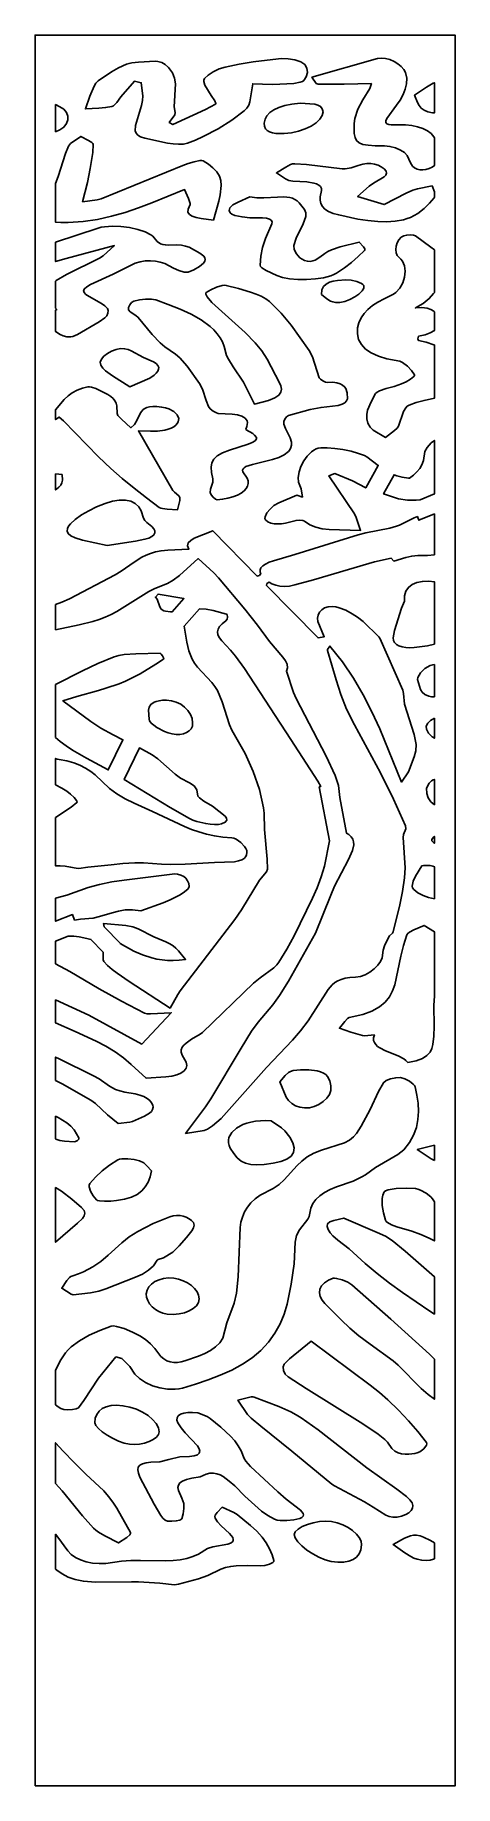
# Model space of a CAD drawing. Extents: x 0 to 408, y 0 to 1700.
import ezdxf

# ---------------------------------------------------------------- set-up
doc = ezdxf.new("R2010")
doc.units = 0
doc.layers.add('CUT', color=1, linetype='Continuous')
doc.layers.add('OUTLINE', color=7, linetype='Continuous')

msp = doc.modelspace()

# ---------------------------------------------------------------- linework, layer by layer
at = {"layer": 'CUT'}
for points in [[(252.43, 1675.78), (258.19, 1673.85), (262.12, 1671.37), (264.14, 1667.93), (264.58, 1663.77), (263.54, 1659.5), (261.1, 1655.75), (259.71, 1654.84), (257.53, 1654.1), (251.53, 1653.07), (237.85, 1652.13), (230.42, 1652), (211.5, 1652.62), (208.74, 1635.22), (207.57, 1632.03), (205.79, 1629.08), (203.22, 1626.46), (191.18, 1617.49), (177.84, 1609.02), (163.42, 1601.41), (155.86, 1598.02), (148.11, 1594.96), (144.17, 1594.07), (139.52, 1593.87), (134.33, 1594.25), (128.78, 1595.06), (106.6, 1599.95), (102.63, 1601.21), (99.92, 1602.87), (98.25, 1604.85), (97.45, 1607.09), (97.66, 1612.05), (103.59, 1631.68), (104.55, 1636.49), (104.71, 1640.8), (103.21, 1653.69), (96.79, 1655.25), (83.41, 1640.01), (79.51, 1634.47), (77.38, 1632.06), (76.15, 1631.19), (74.76, 1630.64), (68.54, 1629.53), (62.06, 1628.96), (48.92, 1628.26), (53.25, 1640.67), (57.36, 1650.43), (59.07, 1653.1), (61.5, 1655.43), (74.25, 1664.14), (81.24, 1668.12), (88.74, 1671.58), (91.34, 1672.42), (94.2, 1672.99), (100.47, 1673.58), (116.64, 1674.5), (119.22, 1674.42), (123.29, 1673.43), (126.52, 1671.43), (129.59, 1668.52), (133.45, 1663.35), (135.56, 1658), (136.38, 1652.51), (135.28, 1630.17), (136.11, 1624.71), (135.82, 1622.52), (130.49, 1615.21), (134.05, 1613), (165.48, 1627.62), (175.38, 1632.93), (175.8, 1633.62), (174.8, 1636.1), (171.08, 1641.26), (165.11, 1651.43), (164.04, 1654.72), (164.12, 1656.24), (164.78, 1657.63), (168.22, 1661.06), (173.1, 1664.33), (178.82, 1667.08), (184.77, 1668.92), (198.18, 1671.61), (211.86, 1673.89), (225.69, 1675.71), (239.56, 1677.05), (245.87, 1676.92)], [(358.85, 1585.8), (354.95, 1588.24), (350.13, 1590.39), (344.82, 1591.91), (339.47, 1592.47), (330.59, 1592.56), (323.71, 1592.98), (318.58, 1593.85), (314.92, 1595.31), (312.47, 1597.46), (310.97, 1600.43), (310.16, 1604.35), (309.93, 1614.14), (310.68, 1618.86), (313.76, 1628.1), (318.46, 1637.18), (325.23, 1648.12), (326.86, 1652.87), (300.2, 1652.23), (275.12, 1652.17), (273.21, 1652.98), (269.07, 1659.07), (332.57, 1677.12), (336.35, 1677.64), (340.44, 1677.24), (344.65, 1676.07), (348.75, 1674.27), (352.54, 1671.98), (355.8, 1669.33), (358.31, 1666.48), (359.86, 1663.56), (361.05, 1658.06), (360.93, 1652.65), (359.68, 1647.33), (357.52, 1642.09), (354.62, 1636.9), (351.2, 1631.78), (341.71, 1618.92), (340.84, 1616.76), (340.88, 1615.1), (341.81, 1613.88), (343.61, 1613.08), (346.25, 1612.64), (360.06, 1612.75), (365.97, 1612.13), (371.56, 1610.91), (376.66, 1609.15), (381.13, 1606.9), (384.81, 1604.24), (387.56, 1601.23), (388, 1600.21), (388, 1573.26), (385.67, 1571.74), (382.76, 1570.41), (379.75, 1569.53), (376.75, 1569.13), (373.85, 1569.24), (371.16, 1569.86), (368.78, 1571.03), (366.83, 1572.76), (364.76, 1576.05), (361.54, 1582.89)], [(375.21, 1628.97), (373.1, 1631.55), (371.44, 1634.56), (368.77, 1641.61), (380.34, 1649.53), (386.94, 1653.24), (388, 1653.65), (388, 1624.43), (386.12, 1624.49), (381.53, 1625.37), (377.96, 1626.89)], [(24.08, 1607.79), (20, 1606.04), (20, 1632.51), (24.03, 1630.41), (27.94, 1627.85), (30.53, 1624.72), (31.81, 1621.23), (31.8, 1617.58), (30.5, 1613.99), (27.92, 1610.65)], [(242.59, 1631.56), (249.53, 1632.95), (257.59, 1633.87), (271.73, 1632.88), (274.85, 1632.03), (277.38, 1630.61), (279.11, 1628.43), (279.83, 1625.32), (279.1, 1621.76), (276.79, 1618.2), (273.12, 1614.78), (268.3, 1611.63), (262.55, 1608.88), (256.11, 1606.67), (249.17, 1605.13), (241.97, 1604.38), (233.96, 1604.5), (230.57, 1605), (227.69, 1605.88), (225.4, 1607.19), (223.76, 1608.99), (222.84, 1611.35), (222.73, 1614.32), (223.57, 1618.16), (225.37, 1621.63), (228.15, 1624.73), (231.93, 1627.43), (236.73, 1629.71)], [(161.94, 1578.13), (163.25, 1577.86), (168.4, 1574.75), (172.89, 1571.14), (176.53, 1567.16), (179.14, 1562.98), (180.5, 1558.64), (180.82, 1554.05), (179.76, 1544.69), (178.58, 1538.85), (173.38, 1520.34), (161.29, 1521.9), (156.47, 1522.89), (152.65, 1524.18), (149.98, 1525.89), (148.62, 1528.12), (148.7, 1530.99), (150.74, 1535.56), (150.77, 1536.58), (149.08, 1541.42), (145.38, 1549.86), (113.46, 1536.97), (100.59, 1532.08), (87.54, 1527.71), (74.26, 1523.99), (60.67, 1521.05), (46.73, 1519.04), (32.38, 1518.07), (25.04, 1518.02), (20, 1518.2), (20, 1555.98), (22.62, 1562.75), (29.56, 1584.85), (32.47, 1592.17), (34.4, 1594.61), (44.47, 1601.49), (52.01, 1597.64), (55.14, 1595.66), (56.08, 1594.63), (56.43, 1593.56), (56.06, 1585.85), (53.66, 1570.34), (50.95, 1556.79), (46.29, 1538.09), (60.34, 1539.96), (64.25, 1541.08), (143.46, 1573.3), (148.76, 1575.2), (154.7, 1576.96), (159.97, 1578.03)], [(339.22, 1570.03), (341.13, 1567.77), (341.61, 1565.76), (340.9, 1563.96), (339.27, 1562.31), (328.78, 1556.27), (324.49, 1553.26), (313.38, 1543.33), (339.29, 1535.42), (360.52, 1546.3), (367.17, 1549.26), (371.44, 1550.65), (385.81, 1553.52), (388, 1547.7), (388, 1542.42), (387.8, 1541.87), (383.2, 1536.64), (377.94, 1531.52), (371.87, 1526.83), (364.86, 1522.93), (361.64, 1521.71), (357.99, 1520.71), (349.85, 1519.34), (341.3, 1518.75), (333.18, 1518.85), (323.37, 1519.78), (313.76, 1521.32), (295.09, 1525.27), (289.59, 1526.81), (285.14, 1528.74), (281.71, 1531.03), (279.23, 1533.63), (277.65, 1536.5), (276.93, 1539.6), (277, 1542.91), (278.4, 1548.97), (278.2, 1551.13), (277.3, 1552.88), (275.74, 1554.29), (273.59, 1555.38), (270.91, 1556.22), (264.16, 1557.3), (250.62, 1558.11), (246.65, 1558.89), (243.2, 1560.31), (234.49, 1566.17), (243.68, 1571.83), (248.16, 1574.16), (250.27, 1574.83), (252.26, 1575.04), (263.85, 1574.3), (298.4, 1570.03), (301.15, 1569.98), (307.08, 1570.94), (314.08, 1573.41), (318.33, 1574.52), (322.38, 1575.11), (326.23, 1575.18), (329.85, 1574.71), (333.23, 1573.7), (336.36, 1572.14)], [(230.31, 1518.62), (229.58, 1520.21), (227.85, 1521.35), (224.99, 1522.08), (220.9, 1522.41), (208.66, 1522.35), (201.09, 1523.33), (194.06, 1524.78), (191.35, 1525.92), (189.5, 1527.45), (188.74, 1529.49), (189.33, 1532.11), (190.46, 1533.66), (192.29, 1535.13), (197.4, 1537.86), (208.58, 1542.84), (215.45, 1541.95), (222.32, 1541.88), (235.6, 1542.7), (241.75, 1542.8), (247.41, 1542.18), (250.01, 1541.48), (252.43, 1540.45), (254.67, 1539.04), (256.71, 1537.21), (261.79, 1530.68), (263.22, 1527.23), (263.25, 1523.87), (260.63, 1516.79), (253.77, 1502.72), (251.59, 1495.68), (251.91, 1491.67), (253.94, 1487.5), (257.37, 1483.77), (259.49, 1482.27), (261.84, 1481.1), (264.66, 1480.3), (267.3, 1480.17), (269.79, 1480.6), (272.18, 1481.51), (276.78, 1484.39), (281.42, 1488.02), (284.34, 1489.89), (287.91, 1491.5), (296.41, 1494.19), (315.01, 1498.96), (318.98, 1494.39), (320.4, 1492.28), (320.57, 1491.39), (320.22, 1490.67), (314.07, 1484.93), (307.55, 1479.3), (300.55, 1473.9), (292.98, 1468.83), (290.43, 1467.48), (287.44, 1466.3), (280.4, 1464.41), (272.36, 1463.17), (263.83, 1462.57), (255.33, 1462.61), (247.34, 1463.29), (240.36, 1464.61), (234.88, 1466.57), (224.42, 1471.42), (220.29, 1473.98), (219.1, 1475.28), (218.71, 1476.59), (219.52, 1485.2), (221.14, 1493.86), (223.79, 1502.46), (230.15, 1516.56)], [(163.76, 1478.63), (159.74, 1475.17), (154.35, 1472.05), (148.65, 1469.82), (146.91, 1469.63), (144.77, 1469.86), (139.73, 1471.31), (134.53, 1473.55), (126.08, 1478.05), (121.64, 1479.58), (116.93, 1480.52), (112.05, 1480.88), (107.09, 1480.65), (102.15, 1479.82), (97.33, 1478.38), (92.73, 1476.34), (76.08, 1467.97), (53.95, 1457.63), (50.31, 1455.54), (48.05, 1453.65), (47.16, 1451.86), (47.64, 1450.06), (49.48, 1448.16), (52.66, 1446.04), (64.7, 1439.47), (67.92, 1437.16), (70.36, 1434.63), (71.13, 1432.47), (70.88, 1429.91), (69.76, 1427.39), (67.88, 1425.32), (62.28, 1421.45), (41.43, 1409.11), (36.78, 1407.32), (34.69, 1406.93), (30.89, 1406.97), (27.52, 1407.89), (24.46, 1409.39), (20, 1412.05), (20, 1432.88), (21.11, 1433.35), (20, 1434.66), (20, 1461.07), (20.66, 1461.61), (30.44, 1467.34), (62.66, 1483.22), (66.23, 1485.57), (77.16, 1495.63), (30.12, 1482.94), (20, 1479.95), (20, 1498.76), (61.39, 1512.56), (64.32, 1513.36), (67.63, 1513.93), (75.15, 1514.39), (83.4, 1514.05), (91.82, 1512.97), (99.85, 1511.24), (106.93, 1508.93), (112.49, 1506.14), (114.51, 1504.59), (118.61, 1499.68), (122.04, 1497.38), (124.21, 1496.63), (126.77, 1496.17), (129.78, 1495.99), (137.66, 1496.23), (142.16, 1495.88), (146.36, 1495.1), (149.83, 1493.87), (160.06, 1488.29), (163.85, 1485.14), (164.95, 1483.52), (165.34, 1481.91), (164.92, 1480.33)], [(365.64, 1374.36), (361.74, 1378.6), (357.05, 1382.04), (354.42, 1383.22), (341.93, 1385.74), (333.63, 1388.24), (326.7, 1391.36), (321.17, 1395.1), (317.05, 1399.43), (314.38, 1404.31), (313.16, 1409.74), (313.42, 1415.68), (314.68, 1420.67), (316.76, 1425.29), (319.64, 1429.57), (323.32, 1433.54), (327.79, 1437.25), (333.03, 1440.71), (339.05, 1443.97), (348.31, 1448.35), (350.56, 1450.01), (354.36, 1454.27), (357.17, 1459.41), (358.91, 1465.03), (359.51, 1470.7), (358.89, 1476), (356.98, 1480.53), (355.52, 1482.36), (351.83, 1485.78), (350.73, 1488.46), (350.37, 1491.6), (350.71, 1494.95), (351.71, 1498.25), (353.34, 1501.24), (355.55, 1503.63), (358.31, 1505.18), (361.06, 1505.73), (364.42, 1505.87), (367.55, 1505.61), (369.63, 1504.93), (384.59, 1494.06), (388, 1491.36), (388, 1450.16), (387.24, 1448.94), (382.93, 1444.07), (377.12, 1439.44), (369.48, 1435.1), (375.81, 1435.31), (380.82, 1434.74), (384.68, 1433.54), (387.54, 1431.84), (388, 1431.37), (388, 1413.08), (383.96, 1410.81), (379.01, 1409.04), (372.67, 1407.5), (371.86, 1405.19), (372.54, 1403.44), (380.13, 1401.73), (387.59, 1399.31), (388, 1399.11), (388, 1347.35), (377.91, 1345.28), (370.28, 1343.36), (363.55, 1340.78), (361.64, 1339.54), (360.15, 1338.03), (358.08, 1334.41), (353.07, 1320.31), (351.84, 1318.41), (349.37, 1316.03), (340.48, 1309.32), (328.48, 1316.46), (325.7, 1319.14), (323.37, 1323.27), (322.29, 1327.41), (322.27, 1331.56), (323.09, 1335.71), (326.5, 1343.91), (330.93, 1351.91), (332.33, 1353.33), (334.67, 1354.59), (341.28, 1356.78), (349.01, 1358.88), (356.05, 1361.27), (360.45, 1363.4), (364.81, 1365.92), (367.95, 1368.34), (368.69, 1369.34), (368.68, 1370.13)], [(293.74, 1461.76), (301.93, 1462.3), (307.07, 1461.93), (312.49, 1460.69), (317.02, 1458.87), (318.58, 1457.83), (319.47, 1456.77), (319.51, 1454.29), (317.79, 1451.47), (314.68, 1448.55), (310.57, 1445.74), (305.84, 1443.3), (300.88, 1441.43), (296.06, 1440.37), (291.76, 1440.34), (289.38, 1440.89), (287.2, 1441.75), (283.47, 1444.01), (278.27, 1448.14), (278.79, 1452.47), (280.39, 1455.8), (282.87, 1458.25), (286.05, 1459.97), (289.74, 1461.09)], [(244.2, 1329.37), (242.55, 1327.15), (241.63, 1324.61), (241.61, 1322.3), (243.32, 1317.85), (247.87, 1309.07), (249.13, 1304.62), (249.16, 1301.93), (248.66, 1299.52), (247.66, 1297.38), (246.22, 1295.48), (242.18, 1292.31), (236.92, 1289.83), (230.84, 1287.86), (211.37, 1283.16), (204.97, 1280.96), (203.12, 1279.85), (202.06, 1278.66), (201.72, 1277.36), (202.02, 1275.9), (205.98, 1269.68), (206.94, 1267.05), (207.13, 1264.49), (206.57, 1262), (205.24, 1259.62), (203.15, 1257.37), (200.31, 1255.26), (196.72, 1253.32), (192.31, 1251.61), (187.39, 1250.28), (182.2, 1249.31), (177.01, 1248.69), (175.2, 1249.38), (172.99, 1251.26), (171.07, 1253.65), (170.16, 1255.9), (170.53, 1259.23), (172.66, 1265.95), (172.67, 1269.21), (171.4, 1275.3), (171.03, 1280.37), (171.74, 1284.62), (173.7, 1288.22), (177.1, 1291.36), (182.11, 1294.23), (188.93, 1297.01), (207.23, 1302.85), (211.1, 1304.42), (213.85, 1306.14), (215.1, 1308.09), (215.04, 1309.17), (213.29, 1311.59), (211.52, 1312.96), (205.11, 1316.7), (204.9, 1317.47), (205.83, 1319.89), (206.32, 1323.91), (205.95, 1325.54), (204.1, 1328.13), (200.95, 1329.96), (196.71, 1331.16), (191.58, 1331.88), (177.96, 1332.68), (176.3, 1333.2), (173.06, 1334.93), (170.3, 1337.18), (168.52, 1339.47), (166.27, 1345.01), (162.75, 1356.26), (159.92, 1361.59), (147.87, 1378.63), (140.61, 1386.59), (136.38, 1390.21), (126.24, 1397.22), (121.58, 1401.1), (113.85, 1409.22), (100.37, 1425.9), (97.99, 1427.82), (92.46, 1431.35), (90.95, 1433.29), (90.96, 1435.57), (92.02, 1438.16), (93.81, 1440.41), (96.02, 1441.67), (101.42, 1442.77), (107.29, 1443.51), (112.87, 1443.61), (117.43, 1442.82), (129.4, 1438.48), (140.93, 1433.89), (151.74, 1428.9), (161.56, 1423.36), (170.09, 1417.12), (173.78, 1413.69), (177.05, 1410.04), (179.85, 1406.14), (182.14, 1401.98), (183.91, 1397.53), (186.15, 1388.99), (187.81, 1385.24), (192.39, 1377.86), (202.59, 1363.11), (213.12, 1341.61), (226.89, 1345.18), (232.93, 1347.64), (236.78, 1350.32), (238.82, 1353.18), (239.4, 1356.17), (238.88, 1359.24), (237.62, 1362.35), (225.47, 1385.27), (220.21, 1393.43), (213.95, 1401.22), (204.03, 1411.27), (171.7, 1440.28), (167.09, 1445.71), (165.88, 1448.3), (165.85, 1449.31), (166.34, 1450.01), (170.82, 1452.64), (176.36, 1455.08), (181.76, 1456.7), (184.05, 1457), (185.86, 1456.86), (197.62, 1453.83), (209.35, 1450.42), (214.83, 1448.48), (219.85, 1446.32), (224.25, 1443.91), (227.88, 1441.21), (239.1, 1430.04), (248.94, 1418.25), (266.31, 1393.77), (269.67, 1387.41), (276.07, 1367.32), (277.36, 1365.72), (279.57, 1364.14), (282.08, 1362.97), (284.28, 1362.61), (289.18, 1362.81), (293.19, 1362.41), (296.39, 1361.49), (298.85, 1360.17), (300.68, 1358.52), (301.94, 1356.65), (303.12, 1352.62), (303.43, 1346.63), (302.69, 1344.7), (301.11, 1342.96), (298.42, 1341.48), (294.36, 1340.37), (277.87, 1338.46), (267.17, 1336.27), (246.39, 1330.67)], [(63.89, 1379.47), (63.38, 1382.34), (64.52, 1385.33), (66.96, 1388.26), (70.38, 1390.94), (74.44, 1393.19), (78.79, 1394.82), (83.11, 1395.63), (87.05, 1395.44), (90.42, 1394.53), (93.58, 1393.32), (105.39, 1387.05), (115.25, 1382.64), (117.83, 1380.96), (119.45, 1379.19), (120.19, 1377.35), (120.12, 1375.45), (119.31, 1373.53), (117.82, 1371.61), (115.74, 1369.7), (111.42, 1366.92), (92.06, 1358.28), (75.37, 1368.95), (68.45, 1374.04), (65.81, 1376.69)], [(76, 1347.12), (77.71, 1344.9), (78.89, 1342.5), (79.57, 1339.92), (79.67, 1332.39), (80.56, 1330.62), (83.97, 1326.91), (93.17, 1318.63), (96.76, 1321.92), (99.08, 1325.67), (102.53, 1333.21), (104.96, 1336.3), (106.65, 1337.52), (108.75, 1338.48), (111.35, 1339.12), (114.54, 1339.4), (118.4, 1339.29), (123.01, 1338.73), (126.66, 1337.98), (129.87, 1336.99), (134.96, 1334.42), (138.23, 1331.28), (139.65, 1327.83), (139.18, 1324.35), (138.22, 1322.68), (136.78, 1321.11), (134.85, 1319.66), (132.42, 1318.37), (129.5, 1317.27), (126.09, 1316.4), (119.15, 1315.52), (112.18, 1315.36), (100.39, 1315.62), (133.97, 1257.75), (135.57, 1256), (139.6, 1252.69), (140.55, 1250.98), (140.54, 1247.97), (138.33, 1238.85), (128.42, 1239.58), (123.93, 1240.17), (122.14, 1240.68), (120.77, 1241.39), (108.38, 1250.65), (96.3, 1260.01), (84.67, 1269.5), (73.63, 1279.17), (61.59, 1290.61), (27.53, 1325.37), (23.51, 1328.99), (20, 1326.67), (20, 1336.11), (28.33, 1346.23), (32.25, 1349.76), (36.26, 1352.53), (40.93, 1355.07), (46.04, 1357.14), (51.36, 1358.47), (53.09, 1358.53), (54.98, 1358.22), (59.08, 1356.81), (70.84, 1351.1), (73.72, 1349.18)], [(308.28, 1267.07), (291.36, 1274.26), (285.56, 1272.11), (310.23, 1235.17), (312.06, 1231.63), (316.36, 1219.06), (285.86, 1219.96), (279.11, 1220.72), (272.82, 1222.17), (267.04, 1224.55), (261.83, 1228.11), (260.02, 1228.68), (257.01, 1228.86), (253.67, 1228.67), (243.23, 1226.19), (239.43, 1225.56), (235.75, 1225.28), (232.29, 1225.44), (229.12, 1226.13), (226.32, 1227.43), (223.99, 1229.43), (223.37, 1230.73), (223.43, 1232.31), (225.16, 1235.98), (228.33, 1239.78), (232.07, 1243.07), (236.81, 1245.96), (254.25, 1253.22), (259.7, 1251.42), (258.71, 1259.42), (256.03, 1265.82), (255.72, 1270.55), (256.54, 1275.77), (258.35, 1281.18), (261.06, 1286.45), (264.53, 1291.26), (268.64, 1295.28), (270.91, 1296.89), (273.29, 1298.19), (275.15, 1298.8), (277.57, 1299.17), (283.73, 1299.29), (291.12, 1298.68), (299.1, 1297.49), (307.02, 1295.83), (314.22, 1293.85), (320.05, 1291.68), (322.23, 1290.57), (333.48, 1282.09), (321.36, 1260.29)], [(361.74, 1248.44), (353.26, 1249.73), (349.2, 1250.85), (338.56, 1254.52), (348.86, 1273.06), (351.38, 1272.03), (356.53, 1270.58), (362.82, 1269.65), (363.79, 1269.84), (367.7, 1272.64), (371.05, 1275.77), (373.79, 1279.11), (375.86, 1282.55), (377.25, 1286.84), (378.77, 1295.58), (380.81, 1299.65), (384.93, 1304.02), (388, 1306.36), (388, 1254.51), (374.01, 1248.8), (370.34, 1248.34)], [(26.42, 1273.32), (26.71, 1267.71), (26.12, 1265.26), (24.98, 1263.01), (23.24, 1260.91), (20.86, 1258.92), (20, 1258.39), (20, 1273.81)], [(103.24, 1238.04), (105.3, 1230.89), (106.63, 1228.66), (108.51, 1226.57), (113.56, 1222.68), (115.43, 1220.59), (116.39, 1218.54), (116.42, 1216.57), (115.49, 1214.73), (113.58, 1213.07), (110.68, 1211.63), (106.75, 1210.46), (97.69, 1208.65), (69.98, 1204.51), (45.99, 1209.5), (38.91, 1211.73), (34.79, 1213.77), (32.36, 1215.99), (31.36, 1218.33), (31.53, 1220.73), (32.63, 1223.11), (34.39, 1225.43), (38.86, 1229.6), (45.07, 1234.06), (52.16, 1238.18), (59.9, 1241.91), (68.05, 1245.2), (75.28, 1247.39), (81.9, 1248.44), (87.85, 1248.39), (93.03, 1247.29), (97.37, 1245.16), (100.8, 1242.07)], [(343.25, 823.83), (339.49, 815.57), (338.14, 811.4), (337.32, 804.13), (335.66, 800.64), (332.99, 796.99), (329.51, 793.42), (325.42, 790.2), (320.89, 787.58), (316.13, 785.82), (311.33, 785.15), (305.97, 784.89), (301.35, 784.21), (297.4, 783.15), (294.03, 781.72), (291.16, 779.98), (288.71, 777.95), (284.78, 773.18), (265.22, 742.97), (257.99, 733.19), (250.19, 724.11), (224.85, 697.71), (180.72, 648.01), (172.45, 640.83), (167.66, 637.64), (164.23, 636.33), (146.25, 633.58), (165.62, 659.33), (170.86, 667.16), (200.15, 716.38), (210.36, 732.78), (216.74, 741.5), (231.08, 758.57), (237.51, 767.35), (246.26, 781.43), (272.53, 828.05), (287.28, 865.04), (291.07, 873.6), (304.58, 899.55), (308.45, 908.33), (309.68, 913.85), (309.52, 916.55), (308.72, 919.13), (307.2, 921.54), (304.86, 923.72), (302.75, 924.95), (296.16, 959.58), (294.69, 971.51), (291.75, 981.02), (282.98, 999.89), (253.77, 1055.78), (251.26, 1061.5), (244.16, 1082.47), (245.35, 1085.67), (244.97, 1089.02), (243.36, 1092.51), (240.82, 1096.1), (227.79, 1111.21), (216.05, 1126.92), (203.71, 1142.41), (178.25, 1172.97), (173.76, 1177.79), (158.39, 1191.62), (140.5, 1175.3), (134.26, 1170.58), (128.87, 1167.63), (116.45, 1162.6), (110.67, 1159.84), (79.55, 1140.22), (74.02, 1137.32), (68.17, 1134.7), (62.26, 1132.53), (56.04, 1130.66), (42.96, 1127.51), (20, 1122.52), (20, 1146.96), (26.05, 1149.31), (33.39, 1152.49), (77.78, 1175.86), (83.62, 1179.39), (96.25, 1188.32), (103.74, 1193), (107.83, 1195.02), (112.25, 1196.77), (117.12, 1198.2), (122.5, 1199.26), (129.05, 1199.98), (149.44, 1200.88), (148.21, 1204.21), (148.94, 1206.99), (151.23, 1209.34), (154.7, 1211.37), (172.63, 1218.63), (215.92, 1174.64), (216.7, 1175.05), (218.04, 1175.1), (219.26, 1177.07), (218.75, 1178.43), (218.72, 1180.61), (219.53, 1182.67), (221.22, 1184.61), (223.81, 1186.41), (227.32, 1188.07), (231.78, 1189.55), (252.29, 1195.59), (314.07, 1214.63), (321.44, 1216.54), (344.56, 1221.34), (351.04, 1223.07), (354.07, 1224.15), (368.21, 1231.15), (371.44, 1232.43), (372.84, 1228.92), (388, 1235.11), (388, 1195.47), (381.31, 1194.8), (371.79, 1194.59), (365.97, 1194.09), (360.13, 1192.7), (348.44, 1189.31), (346.1, 1192.03), (329.69, 1188.42), (324.4, 1187.03), (270.44, 1171.11), (252.49, 1166.06), (247.33, 1165), (242.47, 1164.67), (237.96, 1164.98), (233.8, 1165.87), (230.03, 1167.27), (227.53, 1168.64), (225.37, 1167.41), (224.96, 1165.46), (275, 1114.61), (281.03, 1115.84), (274.68, 1130.6), (274.37, 1133.8), (274.94, 1136.86), (276.33, 1139.64), (278.48, 1142), (281.35, 1143.8), (284.89, 1144.89), (289.03, 1145.14), (292.27, 1144.75), (295.53, 1143.96), (301.97, 1141.45), (308.04, 1138.18), (313.43, 1134.74), (318.78, 1130.65), (333.92, 1115.77), (334.95, 1114.28), (357.25, 1063.88), (358.1, 1060.53), (358.87, 1050.26), (368.28, 1020.88), (370.3, 1011.06), (370.11, 1005.08), (368.47, 999.08), (362.7, 984.77), (356.04, 974.63), (335.02, 1026.33), (327.35, 1043.01), (318.9, 1059.41), (309.43, 1075.5), (298.69, 1091.29), (286.41, 1106.74), (284.27, 1103.52), (284.21, 1102.51), (292.56, 1073.98), (297.18, 1059.74), (302.74, 1045.6), (310.23, 1030.11), (335.7, 983.74), (348.28, 958.05), (359.83, 932.14), (360.1, 929.43), (358.12, 923.74), (357.6, 920.88), (359.54, 891.34), (359.1, 881.59), (357.08, 868.45), (354.32, 855.38), (348.03, 829.36), (347.2, 827.94), (344.28, 825.26)], [(121.19, 1144.8), (118.64, 1152.21), (117.05, 1154.34), (119.62, 1157.2), (144.7, 1152.81), (133.4, 1140.12), (131.68, 1140.04), (126.91, 1140.5), (125.16, 1141.06), (122.68, 1142.67)], [(353.57, 1106.99), (351.05, 1108.39), (349.21, 1110.16), (348.15, 1112.3), (347.98, 1114.79), (349.28, 1122), (356.07, 1143.51), (358.85, 1150.18), (359.04, 1155.52), (360.38, 1160.03), (362.81, 1163.71), (366.3, 1166.54), (370.81, 1168.5), (376.3, 1169.57), (382.73, 1169.74), (388, 1169.21), (388, 1108.68), (381.3, 1107.08), (368.48, 1105.3), (364.23, 1105.12), (360.26, 1105.35), (356.68, 1105.97)], [(66.08, 802.17), (66.95, 800.33), (70.27, 796.46), (74.88, 792.59), (79.74, 789.05), (91.49, 781.03), (131.22, 755.31), (138.71, 768.4), (141.17, 771.99), (194.09, 841.32), (200.53, 850.71), (218.15, 879.52), (224.99, 887.49), (225.87, 890.21), (225.58, 899.76), (223.1, 928.49), (222.56, 944.41), (221.96, 949.71), (217.96, 967.51), (212.01, 985.08), (204.1, 1002.44), (191.27, 1024.95), (188.91, 1030.4), (181.93, 1052.62), (177.32, 1063.54), (174.85, 1067.47), (171.84, 1071.32), (157.98, 1086.35), (155, 1090.17), (152.57, 1094.09), (149.31, 1102.13), (147.37, 1110.39), (144.91, 1126.14), (159.75, 1142.81), (166.35, 1142.41), (172.99, 1141.17), (186.09, 1137.62), (186.52, 1137.3), (186.99, 1134.8), (186.56, 1132.74), (185.44, 1131.2), (181.9, 1128.43), (179.38, 1125.77), (177.86, 1123.16), (177.32, 1120.51), (177.74, 1117.78), (179.1, 1114.88), (181.39, 1111.76), (189.95, 1102.72), (194.84, 1096.91), (203.54, 1084.89), (248.6, 1016.04), (274.68, 975.68), (277.66, 970.27), (276.07, 969.96), (286.01, 917.71), (281.11, 893.1), (278.15, 882.56), (274.15, 872.16), (269.5, 861.87), (251.75, 825.48), (244.72, 812.59), (236.97, 799.93), (234.77, 797.12), (232.04, 794.47), (218.67, 784.56), (212.35, 779.47), (162.63, 731.61), (160.32, 729.85), (152.03, 725.12), (146.75, 721.28), (144.62, 719.29), (143.02, 717.18), (142.11, 714.87), (142.03, 712.32), (142.93, 709.45), (146.94, 702.77), (147.5, 699.62), (146.75, 696.78), (144.8, 694.29), (141.75, 692.19), (137.71, 690.51), (132.79, 689.29), (127.09, 688.56), (107.97, 687.08), (93.29, 700.58), (85.95, 706.93), (77.97, 712.8), (68.96, 718.22), (59.28, 723.26), (39.07, 732.64), (20, 740.89), (20, 763.21), (52.44, 748.45), (103.73, 720.35), (132.39, 750.75), (112.12, 749.62), (108.95, 749.65), (106.51, 750.24), (84.02, 761.87), (62.25, 773.82), (33.72, 790.72), (20, 798.35), (20, 820.27), (32.27, 825.09), (37.75, 824.96), (42.94, 824.32), (50.29, 822.97), (54.28, 821.94), (66.32, 809.48)], [(122.57, 1099.02), (123.97, 1097.26), (125.15, 1094.6), (124.94, 1094.15), (117.47, 1089.27), (102.02, 1079.86), (93.9, 1075.45), (88.03, 1072.69), (81.78, 1070.19), (68.75, 1065.72), (61.84, 1063.62), (40.73, 1057.91), (27.04, 1053.7), (54.29, 1033.38), (63.94, 1027.15), (76.04, 1020.47), (85.45, 1015.75), (71.16, 986.43), (49.87, 998.03), (36.43, 1005.79), (30.24, 1009.88), (24.55, 1014.17), (20, 1018.12), (20, 1069.27), (46.2, 1082.69), (61.07, 1089.85), (76.83, 1096.25), (81.5, 1097.58), (86.62, 1098.48), (97.84, 1099.33), (121.5, 1099.78)], [(376.09, 1061.85), (374.47, 1064.53), (371.42, 1074.32), (371.78, 1076.36), (374.33, 1080.72), (378.65, 1084.81), (383.92, 1087.86), (386.42, 1088.56), (388, 1088.73), (388, 1057.5), (385.05, 1057.55), (382.53, 1058.01), (378.66, 1059.59)], [(127.76, 1054.17), (132.63, 1053.67), (137.25, 1052.3), (141.52, 1050.18), (145.3, 1047.41), (148.48, 1044.1), (150.94, 1040.37), (152.54, 1036.32), (153.16, 1032.07), (152.92, 1029.09), (151.79, 1026.5), (149.88, 1024.36), (147.33, 1022.69), (144.26, 1021.53), (140.8, 1020.9), (137.06, 1020.85), (133.18, 1021.41), (129.47, 1022.44), (125.64, 1023.89), (118.37, 1027.66), (115.31, 1029.78), (112.9, 1031.92), (111.32, 1034), (110.75, 1035.92), (110.23, 1044.41), (110.85, 1047.39), (112.51, 1050.07), (115.62, 1052.24), (117.84, 1053.06), (120.57, 1053.68), (123.86, 1054.06)], [(388, 1036.72), (388, 1017.28), (385.95, 1018.67), (382.39, 1022.24), (380.3, 1026.03), (380.12, 1029.06), (381.47, 1031.93), (384.12, 1034.51)], [(181.11, 934.07), (178.18, 933.49), (174.5, 933.38), (170.32, 933.67), (165.87, 934.31), (157.1, 936.4), (153.26, 937.74), (150.09, 939.2), (131.38, 949.87), (86.57, 977.34), (101.41, 1007.78), (113.92, 1001.04), (119.46, 997.26), (136.04, 982.26), (141.26, 978.32), (150.22, 973.99), (154.56, 970.88), (156.07, 969.12), (157.1, 967.19), (158.08, 961.1), (159.68, 959.39), (164.05, 956.07), (172.46, 951.21), (184.64, 941.56), (186.17, 939.58), (186.39, 937.66), (184.86, 935.81)], [(26.12, 968.8), (20, 972.08), (20, 997.67), (21.55, 996.97), (23.5, 996.47), (30.93, 995.18), (37.65, 993.32), (43.71, 990.96), (49.18, 988.17), (54.1, 985.04), (58.52, 981.64), (72.39, 968.38), (79.63, 963.12), (87.64, 958.4), (96.21, 954.07), (114.26, 946.01), (145.29, 931.53), (152.09, 928.73), (159.14, 926.22), (166.52, 924.07), (174.29, 922.35), (182.52, 921.13), (191.28, 920.48), (193.27, 920.08), (195.46, 919.12), (199.92, 915.97), (203.65, 912.04), (204.92, 910.09), (205.63, 908.31), (205.88, 906.19), (205.58, 904.16), (204.67, 902.27), (203.1, 900.59), (200.8, 899.17), (197.73, 898.08), (193.82, 897.36), (174.48, 896.69), (145.73, 895.09), (131.41, 894.57), (122.81, 894.83), (105.52, 896.23), (97.07, 896.34), (85.48, 895.6), (74.04, 894.47), (51.37, 891.93), (42.62, 890.73), (40.08, 890.97), (34.63, 892.16), (29.41, 892.93), (24.4, 893.31), (20, 893.34), (20, 940.2), (35.05, 950.23), (40.6, 954.8), (40.88, 955.65), (40.47, 956.81), (38.11, 959.77), (34.56, 963), (30.86, 965.85)], [(380.59, 963.7), (380.16, 968.86), (382.97, 973.5), (385.22, 976.01), (386.65, 976.91), (388, 977.31), (388, 952.68), (384.59, 955.57), (382.07, 959.28)], [(386.79, 920.97), (388, 921.98), (388, 915.31), (387.1, 916), (385.65, 917.64), (385.47, 919.04)], [(20.03, 861.98), (30.78, 864.94), (51.54, 872.37), (62.8, 875.37), (74.49, 877.68), (86.52, 879.5), (135.9, 885.5), (138.49, 885.32), (141.67, 884.38), (144.6, 883.01), (146.46, 881.54), (148.16, 878.9), (149.41, 876.06), (149.79, 873.36), (148.88, 871.18), (145.34, 868.08), (141.02, 865.26), (131.16, 860.31), (124.5, 857.54), (102.8, 849.61), (94.77, 850.7), (87.68, 850.56), (81.11, 849.49), (74.88, 847.84), (62.71, 844.06), (56.4, 842.59), (44.35, 841.46), (38.4, 840.65), (36.35, 846), (20, 839.59)], [(366.83, 872.08), (366.42, 873.49), (367.3, 878.52), (369.56, 883.49), (375.78, 893.24), (377.31, 893.67), (380.39, 893.8), (383.88, 893.58), (386.62, 892.98), (388, 892.52), (388, 861.43), (382.25, 862.55), (376.92, 864.42), (371.8, 867.29), (367.95, 870.52)], [(67.34, 834.2), (66.44, 837.24), (88.13, 835.47), (95.02, 834.19), (100.35, 832.32), (115.35, 824.54), (126.95, 819.64), (130.89, 817.69), (134.07, 815.73), (136.84, 813.49), (139.56, 810.72), (146.28, 802.49), (140.16, 801.78), (134.34, 801.5), (128.79, 801.61), (123.51, 802.08), (118.46, 802.88), (113.63, 803.97), (104.51, 806.91), (96, 810.64), (82.66, 817.99), (82.84, 818.16)], [(335.06, 716.52), (332.8, 718.05), (330.97, 719.76), (329.66, 721.69), (328.97, 723.87), (328.98, 726.35), (329.77, 729.15), (320.17, 728.28), (318.03, 728.53), (306.8, 731.93), (295.79, 735.61), (300.82, 742.23), (303.64, 745.1), (305.35, 746.11), (318.32, 749.13), (327.31, 752.37), (334.5, 756.34), (340.11, 760.96), (344.34, 766.16), (347.44, 771.87), (349.6, 777.99), (355.27, 805.53), (357.97, 815.98), (361.32, 826.33), (362.19, 827.69), (363.7, 828.93), (368.06, 831.19), (378.18, 835.48), (388, 829.29), (388, 767.12), (387.46, 757.83), (387.73, 737.81), (387.42, 727.84), (386.62, 719.84), (385.6, 715.98), (383.75, 712.36), (380.78, 709.1), (376.37, 706.3), (370.23, 704.07), (362.05, 702.53), (360.34, 704.39), (358.17, 706.05), (352.81, 708.91), (340.54, 713.84)], [(92.21, 644.41), (80.77, 643.16), (70.45, 651.49), (58.79, 662.68), (54.17, 665.9), (26.33, 681.76), (20, 685.1), (20, 707.64), (23.56, 705.96), (56.74, 689.63), (62.22, 686.45), (72.46, 679.48), (78.04, 676.37), (82.32, 674.84), (87.15, 673.77), (97.28, 672.01), (101.8, 670.83), (105.7, 669.32), (108.94, 667.53), (111.5, 665.53), (113.33, 663.39), (114.41, 661.15), (114.71, 658.9), (114.2, 656.69), (113.04, 654.92), (111.26, 653.28), (106.32, 650.35), (94.58, 645.13)], [(197.2, 494.2), (199.4, 542.21), (200.1, 547.36), (201.47, 552.42), (203.53, 557.29), (206.28, 561.92), (209.73, 566.22), (213.89, 570.12), (218.77, 573.54), (231.44, 580.04), (237.24, 584.12), (242.11, 588.52), (254.53, 602.35), (259.11, 606.74), (264.49, 610.81), (270.88, 614.35), (278.2, 617.43), (300.59, 624.53), (305.51, 627.14), (309.37, 630.15), (312.4, 633.47), (316.91, 640.7), (325.49, 656.69), (333.66, 674.2), (338.41, 682.78), (340.99, 684.85), (345.34, 686.54), (350.42, 687.59), (355.19, 687.71), (359.36, 686.56), (363.74, 684.3), (367.34, 681.54), (368.53, 680.18), (369.15, 678.92), (370.93, 670.83), (372.1, 662.8), (372.52, 654.85), (372.04, 647.02), (370.51, 639.37), (367.79, 631.91), (363.72, 624.69), (358.17, 617.75), (352.51, 613.01), (330.9, 600.61), (321.04, 593.46), (317.47, 591.26), (308.99, 587.24), (292.91, 581.55), (286.78, 579), (281.36, 576.17), (276.7, 573), (272.88, 569.43), (269.94, 565.42), (267.94, 560.9), (266.3, 553.05), (264.96, 550.37), (256.82, 540.01), (253.91, 534.59), (252.6, 527.83), (251.69, 506.89), (248.95, 487.1), (244.94, 467.63), (241.96, 458.1), (238.07, 448.76), (233.07, 439.63), (226.78, 430.76), (219.42, 422.82), (210.94, 415.75), (201.46, 409.47), (191.1, 403.86), (179.99, 398.85), (168.25, 394.33), (155.99, 390.2), (143.33, 386.37), (139.88, 385.57), (136.3, 385.12), (128.86, 385.19), (121.36, 386.41), (114.1, 388.63), (107.41, 391.7), (101.58, 395.46), (96.95, 399.77), (92.08, 407.14), (84.35, 415.01), (78.56, 416.59), (61.69, 395.79), (47.47, 374.2), (42.27, 367.21), (40.04, 366.03), (36.31, 365.4), (31.95, 365.27), (27.85, 365.61), (25.16, 366.51), (22.4, 368.15), (20, 370.11), (20, 403.71), (25.2, 413.8), (29.53, 420.45), (32.16, 423.55), (35.23, 426.43), (43.32, 432.33), (52.64, 437.65), (62.93, 442.35), (73.93, 446.38), (76.1, 446.6), (79.07, 446.2), (86.56, 444.01), (94.69, 440.7), (101.73, 437.15), (107.26, 433.48), (112.12, 429.28), (116.28, 424.79), (122.21, 417.11), (125.04, 414.67), (128.13, 412.89), (131.43, 411.74), (134.88, 411.17), (138.41, 411.15), (141.99, 411.65), (145.55, 412.63), (158.7, 417.33), (164.87, 419.95), (170.52, 422.89), (175.43, 426.28), (179.43, 430.22), (182.32, 434.83), (186.3, 449.82), (193.34, 468.68), (195.64, 478.33)], [(242.94, 689.7), (246.26, 692.66), (248.3, 693.77), (250.67, 694.51), (257.89, 695.33), (266.12, 695.26), (274.04, 694.24), (277.45, 693.36), (280.28, 692.22), (282.39, 690.8), (284.09, 688.98), (286.38, 684.54), (287.37, 679.66), (287.28, 675.08), (286.04, 671.36), (283.52, 667.74), (280.01, 664.43), (275.83, 661.61), (271.32, 659.61), (266.65, 658.53), (261.96, 658.33), (257.42, 658.97), (253.19, 660.39), (249.41, 662.54), (246.25, 665.39), (243.85, 668.88), (237.93, 683.72)], [(28.55, 626.01), (24.1, 626.81), (20.33, 628.14), (20, 628.32), (20, 650.31), (22.61, 648.99), (31.08, 643.95), (34.94, 640.76), (37.92, 637.07), (42.64, 629.22), (42.44, 628.12), (41.21, 626.79), (39.5, 625.68), (37.89, 625.27)], [(191.06, 634.43), (195.61, 638.65), (201.92, 642.1), (205.67, 643.47), (209.79, 644.58), (214.25, 645.4), (219.04, 645.9), (224.14, 646.06), (229.51, 645.85), (239.42, 639.09), (242.65, 636.11), (247.5, 630), (250.52, 624.45), (251.73, 619.51), (251.15, 615.18), (248.79, 611.51), (244.68, 608.49), (238.84, 606.16), (231.3, 604.54), (222.75, 603.45), (215.58, 603.06), (209.57, 603.43), (204.51, 604.64), (200.21, 606.75), (196.44, 609.83), (193.02, 613.95), (189.73, 619.19), (188.53, 621.86), (187.93, 624.51), (187.91, 627.12), (188.44, 629.66)], [(388, 607.14), (384.7, 608.88), (371.26, 618.02), (388, 622.01)], [(101.64, 607.05), (105.61, 604.93), (108.75, 602.15), (113.29, 597.14), (111.83, 591.48), (109.83, 586.33), (107.14, 581.73), (103.64, 577.72), (99.21, 574.33), (93.72, 571.61), (87.05, 569.59), (79.07, 568.31), (73.62, 567.92), (67.62, 567.83), (62.55, 568.13), (60.82, 568.48), (59.86, 568.97), (56.56, 573.06), (53.83, 577.47), (52.46, 581.65), (52.52, 583.47), (53.22, 585.03), (58.65, 591.25), (65.15, 597.12), (72.47, 602.64), (80.38, 607.8), (82.05, 608.46), (84.33, 608.88), (90.08, 609.02), (96.3, 608.37)], [(45.11, 561.73), (47.61, 558.79), (48.42, 556.06), (47.87, 553.5), (46.28, 551.08), (41.31, 546.56), (20, 527.97), (20, 581.03), (25.65, 577.44), (35.79, 569.69)], [(337.36, 563.44), (337.3, 570.33), (337.92, 573.61), (339.09, 576.75), (340.42, 577.92), (343.02, 578.86), (350.89, 580.1), (360.46, 580.49), (369.48, 580.06), (371.95, 579.55), (374.6, 578.57), (379.96, 575.57), (384.55, 571.86), (386.24, 569.99), (388, 567.05), (388, 529.18), (383.02, 531.86), (374.86, 535.57), (365.99, 538.78), (351.36, 542.79), (346.4, 544.81), (342.42, 547.08), (341.14, 548.2), (340.5, 549.24), (338.64, 556.32)], [(99.75, 538.4), (114.69, 546.04), (131.06, 552.72), (134.31, 553.61), (137.61, 553.95), (140.87, 553.8), (144.03, 553.2), (146.99, 552.17), (149.68, 550.76), (152.01, 549.01), (153.91, 546.96), (154.6, 544.54), (153.83, 541.83), (152.21, 539.08), (147.2, 532.38), (140.14, 524.4), (133.78, 518.39), (124.74, 512.63), (119.57, 511.08), (118.62, 510.38), (115.14, 505.12), (110.31, 500.73), (104.42, 497.03), (97.75, 493.85), (68.96, 482.81), (62.02, 480.47), (54.05, 478.93), (37.11, 476.97), (35.03, 477.52), (26.05, 483.26), (31.04, 490.67), (33.45, 493.56), (34.93, 494.62), (36.69, 495.36), (42.17, 497.15), (47.21, 499.2), (56.16, 503.94), (63.95, 509.36), (70.98, 515.21), (84.39, 527.31), (91.62, 533.1)], [(289.27, 534.11), (286.73, 537.01), (284.77, 540.16), (283.79, 543.21), (284.2, 545.82), (286.45, 547.57), (290.39, 548.88), (299.86, 551.29), (332.52, 537.39), (340.36, 533.66), (347.04, 529.47), (359.67, 519.29), (388, 494.35), (388, 458.12), (383.55, 460.97), (356.98, 479.05), (344.35, 488.27), (332.29, 497.68), (320.89, 507.32), (305.28, 521.53), (294.22, 529.82)], [(143.99, 490.6), (148.17, 488.45), (151.88, 485.84), (155, 482.88), (157.39, 479.69), (158.91, 476.37), (159.43, 473.03), (158.72, 469.5), (156.77, 466.29), (153.75, 463.49), (149.83, 461.16), (145.17, 459.39), (139.93, 458.26), (134.29, 457.84), (128.4, 458.2), (124.28, 459.11), (120.42, 460.65), (116.92, 462.73), (113.87, 465.26), (111.37, 468.14), (109.51, 471.28), (108.38, 474.58), (108.1, 477.95), (108.82, 481.4), (110.55, 484.56), (113.16, 487.34), (116.52, 489.69), (120.49, 491.51), (124.95, 492.74), (129.76, 493.3), (134.8, 493.11), (139.49, 492.19)], [(278.91, 471.68), (277.11, 475.33), (276.29, 478.94), (276.64, 482.23), (278.36, 485.47), (281.25, 488.51), (285.04, 491.1), (289.49, 493.02), (290.94, 493.14), (293.04, 492.86), (298.34, 491.39), (303.8, 489.14), (307.82, 486.68), (345.76, 453.3), (383.21, 419.22), (388, 414.23), (388, 375.45), (381.81, 380.24), (375.2, 386.04), (352.88, 408.61), (347.92, 412.78), (325.5, 428.81), (314.74, 436.94), (305.78, 444.62), (297.27, 452.42), (281.52, 468.3)], [(342.31, 333.74), (339.87, 336.41), (333.5, 341.67), (318.33, 351.65), (263.55, 385.82), (245.83, 397.24), (243.15, 399.95), (241.53, 403.4), (241.15, 406.85), (242.18, 409.59), (247.32, 414.84), (268.28, 431.76), (325.51, 389.12), (334.57, 382.07), (342.89, 374.8), (353.14, 364.75), (362.85, 354.52), (371.95, 344.13), (380.36, 333.61), (380.78, 332.32), (380.41, 330.78), (377.85, 327.39), (373.71, 324.43), (371.38, 323.41), (369.04, 322.86), (363.01, 322.25), (359.59, 322.2), (356.08, 322.55), (352.64, 323.45), (349.4, 325.06), (346.5, 327.54)], [(363.22, 265.28), (360.09, 263.47), (356.18, 261.93), (351.74, 260.93), (347.76, 260.87), (344.14, 261.59), (340.8, 262.91), (334.59, 266.68), (328.46, 270.81), (320.08, 275.74), (291.09, 291.45), (288.42, 293.11), (249.64, 325.2), (219.45, 349.19), (209.83, 357.25), (206.42, 360.81), (197.04, 374.73), (210.04, 377.87), (211.62, 377.92), (212.94, 377.64), (236.99, 368.37), (248.41, 363.21), (253.69, 360.4), (258.59, 357.39), (275.11, 345.71), (322.39, 308.91), (351.61, 288.12), (360.94, 280.98), (364.22, 277.88), (366.23, 274.95), (367.06, 272.2), (366.78, 269.67), (365.47, 267.35)], [(58.11, 352.68), (58.55, 357.04), (59.93, 360.81), (62.21, 363.95), (65.33, 366.43), (69.26, 368.22), (73.94, 369.3), (79.32, 369.63), (85.38, 369.18), (92.14, 367.83), (98.59, 365.71), (104.55, 362.93), (109.84, 359.63), (114.28, 355.93), (117.68, 351.96), (119.85, 347.86), (120.62, 343.76), (119.9, 341.19), (117.87, 338.73), (114.77, 336.46), (110.86, 334.51), (106.38, 332.95), (101.58, 331.91), (96.68, 331.47), (91.94, 331.73), (86.67, 332.91), (81.05, 334.91), (75.4, 337.53), (70.05, 340.55), (65.32, 343.77), (61.54, 347), (59.03, 350.04)], [(132.85, 257), (128.66, 257.16), (126.57, 258.12), (124.29, 260.15), (122.18, 262.64), (115.71, 273.76), (101.99, 299.96), (100.44, 303.77), (99.88, 306.92), (100.32, 309.45), (101.79, 311.41), (104.31, 312.84), (107.89, 313.79), (112.57, 314.29), (121.42, 314.68), (130.05, 317.13), (140.71, 319.59), (150.17, 319.93), (154.59, 320.48), (157.74, 321.49), (159.63, 322.97), (160.26, 324.92), (159.63, 327.36), (157.76, 330.29), (145.79, 342.95), (141.95, 347.66), (138.81, 352.42), (137.84, 355.02), (138.01, 357.32), (139.23, 359.28), (141.41, 360.84), (144.47, 361.96), (148.33, 362.59), (152.9, 362.68), (158.1, 362.18), (167.26, 358.58), (170.13, 356.8), (180.51, 348.33), (189.98, 339.62), (194.05, 335.09), (197.52, 330.38), (200.25, 325.47), (203.1, 317.87), (204.7, 315.38), (209.24, 310.33), (235.81, 285.55), (244.11, 278.36), (258.01, 267.78), (260.57, 264.52), (260.87, 263.1), (260.45, 261.84), (259.23, 260.74), (257.19, 259.82), (251.49, 258.43), (244.76, 257.64), (238.14, 257.72), (235.23, 258.17), (232.78, 258.93), (226.08, 262.53), (220.1, 266.92), (203.98, 281.34), (194.02, 291.26), (188.72, 296.1), (182.89, 300.37), (179.81, 301.97), (176.62, 303.1), (173.32, 303.67), (169.91, 303.59), (166.38, 302.78), (160.58, 300.3), (152.51, 298.8), (147.31, 297.5), (143.43, 296), (140.78, 294.25), (139.27, 292.17), (138.79, 289.7), (139.26, 286.78), (142.66, 279.33), (144.42, 274.38), (144.65, 269.32), (143.85, 264.31), (142.55, 259.48), (140.84, 258.22), (137.26, 257.37)], [(67.81, 242.93), (61.64, 246.49), (59.02, 248.37), (56.85, 250.36), (46.22, 262.36), (26.28, 286.52), (20, 293.52), (20, 333.21), (27.43, 325.08), (38.18, 313.94), (49.49, 302.85), (66.73, 286.58), (71.45, 281.12), (75.65, 275.48), (79.44, 269.71), (92.61, 246.22), (92.78, 245.04), (92.12, 243.81), (89.06, 241.25), (81.15, 236.02)], [(231.05, 217.13), (227.65, 215.44), (223.15, 214.2), (218.71, 213.82), (206.66, 214.2), (195.43, 213.82), (190.16, 213.15), (185.14, 212.04), (180.38, 210.41), (167.89, 204.3), (158.8, 201.1), (139.3, 195.83), (135.4, 195.45), (121.12, 196.88), (100.4, 198.08), (93.6, 198.28), (58.72, 197.98), (47.08, 198.82), (39.06, 200.35), (32.22, 202.75), (26.35, 205.86), (21.27, 209.51), (20, 210.65), (20, 244.45), (22.2, 241.72), (31.92, 228.37), (35.15, 224.85), (39.31, 221.87), (44.25, 219.47), (49.82, 217.66), (55.86, 216.48), (62.23, 215.94), (68.78, 216.07), (83.94, 218.14), (93.05, 218.84), (102.47, 219.06), (127.08, 218.63), (134.19, 218.93), (140.96, 219.64), (147.34, 220.85), (153.27, 222.64), (158.72, 225.1), (167.54, 230.47), (172.61, 232.03), (187.31, 234.84), (189.77, 235.7), (191.47, 236.74), (192.4, 237.97), (192.59, 239.42), (192.04, 241.09), (188.81, 245.14), (180.74, 252.66), (177.29, 256.43), (175.04, 260.18), (174.84, 261.48), (175.17, 262.78), (176.93, 265.37), (181.69, 270.55), (193.24, 265.44), (196.36, 263.44), (209.41, 252.82), (215.37, 247.33), (220.54, 241.7), (224.61, 236.1), (227.87, 230.35), (230.38, 224.56), (232.17, 218.84), (231.97, 218)], [(316.45, 229.4), (314.81, 225.45), (312.31, 222.25), (308.96, 219.81), (304.79, 218.15), (299.83, 217.29), (294.11, 217.23), (287.66, 217.98), (281.91, 219.51), (275.83, 222.04), (269.78, 225.31), (264.09, 229.09), (259.11, 233.11), (255.18, 237.12), (252.63, 240.88), (251.81, 244.14), (252.88, 246.88), (255.59, 249.5), (259.62, 251.92), (264.64, 254), (270.32, 255.63), (276.33, 256.7), (282.34, 257.09), (288.02, 256.69), (293.67, 255.41), (299.07, 253.43), (304.07, 250.89), (308.49, 247.91), (312.18, 244.61), (314.97, 241.13), (316.69, 237.57), (317.18, 234.09)], [(367.69, 243.48), (370.72, 243.49), (374.02, 242.85), (377.39, 241.68), (384.15, 238.28), (388, 235.99), (388, 220.6), (387.22, 220.19), (383.72, 219.22), (379.87, 218.88), (375.73, 219.18), (371.34, 220.1), (368.13, 221.2), (365.07, 222.67), (359.24, 226.37), (347.93, 234.57), (359.07, 240.56), (364.76, 242.91)]]:
    msp.add_lwpolyline(points, close=True, dxfattribs=at)
at = {"layer": 'OUTLINE'}
msp.add_lwpolyline([(0, 0), (408, 0), (408, 1700), (0, 1700)], close=True, dxfattribs=at)

doc.saveas('drawing.dxf')
